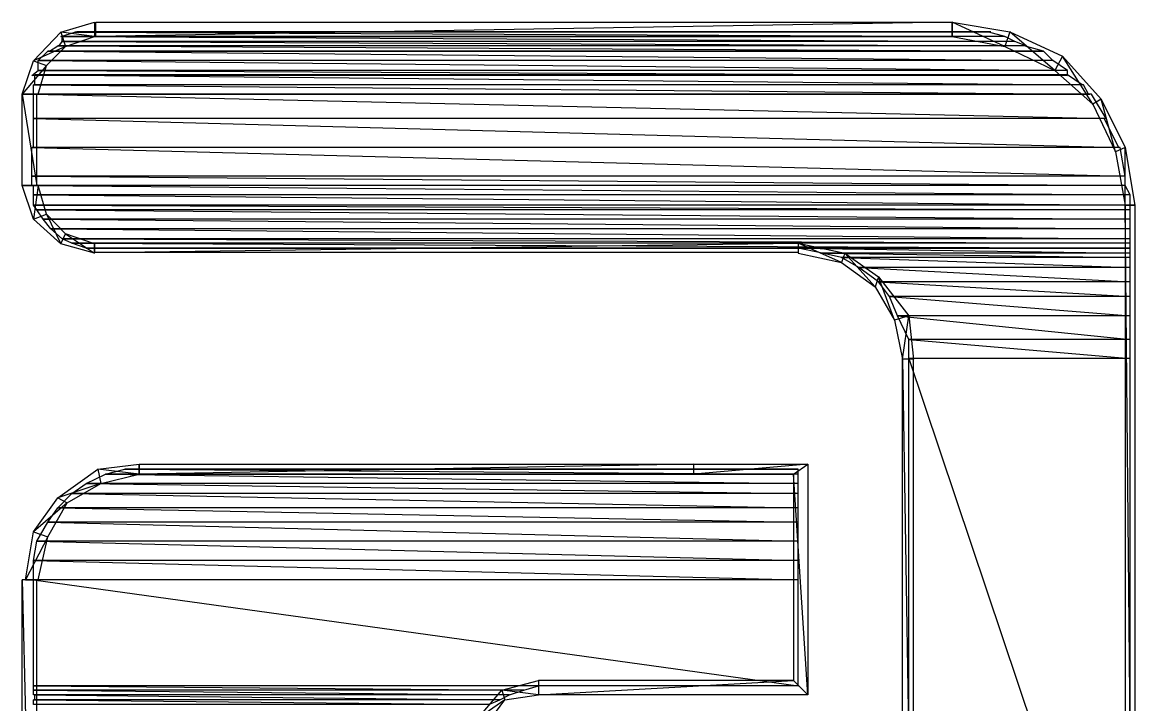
# Model space of a CAD drawing. Header units: millimetres. Extents: x 10 to 831, y 7 to 587.
# Drawn here: x 760.021 to 762.469, y 88.367 to 89.87 of the extents above; entities that cross this region are included whole.
import ezdxf

# ---------------------------------------------------------------- set-up
doc = ezdxf.new("R2010")
doc.units = ezdxf.units.MM
doc.layers.get('0').update_dxf_attribs({"linetype": 'CONTINUOUS'})

msp = doc.modelspace()

# ---------------------------------------------------------------- linework, layer by layer
at = {"color": 0}
for p, q in [((760.106, 89.8483), (760.18, 89.8701)), ((760.106, 89.8483), (760.18, 89.8701)), ((760.18, 89.8701), (760.18, 89.8384)), ((760.18, 89.8701), (760.18, 89.8384)), ((762.067, 89.8701), (760.183, 89.8384)), ((762.067, 89.8701), (760.183, 89.8384)), ((760.183, 89.8384), (760.183, 89.8701)), ((762.067, 89.8701), (760.183, 89.8384)), ((762.067, 89.8701), (760.183, 89.8384)), ((760.183, 89.8384), (760.183, 89.8701)), ((760.183, 89.8701), (762.067, 89.8701)), ((762.183, 89.8165), (762.067, 89.8701)), ((762.067, 89.8701), (762.194, 89.8493)), ((762.183, 89.8165), (762.067, 89.8701)), ((762.067, 89.8701), (762.067, 89.8384)), ((762.183, 89.8165), (762.067, 89.8701)), ((762.067, 89.8701), (762.194, 89.8493)), ((762.183, 89.8165), (762.067, 89.8701)), ((762.067, 89.8701), (762.067, 89.8384)), ((762.067, 89.8384), (762.067, 89.8701)), ((762.067, 89.8384), (762.067, 89.8701)), ((760.046, 89.7848), (760.106, 89.8483)), ((760.046, 89.7848), (760.106, 89.8483)), ((760.106, 89.8384), (760.137, 89.8483)), ((760.18, 89.8384), (760.106, 89.8483)), ((760.18, 89.8384), (760.106, 89.8483)), ((760.106, 89.8483), (760.116, 89.8165)), ((760.106, 89.8483), (760.116, 89.8165)), ((760.18, 89.8384), (760.106, 89.8483)), ((760.18, 89.8384), (760.106, 89.8483)), ((760.106, 89.8483), (760.116, 89.8165)), ((760.106, 89.8483), (760.116, 89.8165)), ((762.148, 89.8483), (760.137, 89.8483)), ((760.137, 89.8483), (762.183, 89.8384)), ((760.137, 89.8483), (762.183, 89.8384)), ((762.148, 89.8483), (760.137, 89.8483)), ((760.137, 89.8483), (762.183, 89.8384)), ((760.137, 89.8483), (762.183, 89.8384)), ((762.152, 89.8493), (760.141, 89.8493)), ((762.152, 89.8493), (760.141, 89.8493)), ((760.141, 89.8493), (760.151, 89.8493)), ((762.141, 89.8493), (760.151, 89.8493)), ((762.141, 89.8493), (760.151, 89.8493)), ((760.151, 89.8493), (760.166, 89.8493)), ((762.145, 89.8493), (760.151, 89.8493)), ((760.151, 89.8493), (762.152, 89.8493)), ((760.151, 89.8493), (762.152, 89.8493)), ((762.145, 89.8493), (760.151, 89.8493)), ((760.151, 89.8493), (762.152, 89.8493)), ((760.151, 89.8493), (762.152, 89.8493)), ((762.102, 89.8493), (760.166, 89.8493)), ((762.102, 89.8493), (760.166, 89.8493)), ((760.166, 89.8493), (760.187, 89.8493)), ((762.099, 89.8493), (760.166, 89.8493)), ((760.166, 89.8493), (762.141, 89.8493)), ((760.166, 89.8493), (762.141, 89.8493)), ((762.099, 89.8493), (760.166, 89.8493)), ((760.166, 89.8493), (762.141, 89.8493)), ((760.166, 89.8493), (762.141, 89.8493)), ((762.071, 89.8493), (760.187, 89.8493)), ((760.187, 89.8493), (762.102, 89.8493)), ((760.187, 89.8493), (762.102, 89.8493)), ((762.071, 89.8493), (760.187, 89.8493)), ((760.187, 89.8493), (762.102, 89.8493)), ((760.187, 89.8493), (762.102, 89.8493)), ((762.102, 89.8493), (762.071, 89.8493)), ((762.102, 89.8493), (762.071, 89.8493)), ((762.141, 89.8493), (762.099, 89.8493)), ((762.141, 89.8493), (762.099, 89.8493)), ((762.152, 89.8493), (762.145, 89.8493)), ((762.152, 89.8493), (762.145, 89.8493)), ((762.183, 89.8384), (762.148, 89.8483)), ((762.183, 89.8384), (762.148, 89.8483)), ((762.194, 89.8493), (762.183, 89.8165)), ((762.194, 89.8493), (762.183, 89.8165)), ((762.194, 89.8493), (762.183, 89.8165)), ((762.194, 89.8493), (762.183, 89.8165)), ((762.293, 89.764), (762.194, 89.8493)), ((762.194, 89.8493), (762.31, 89.7957)), ((762.293, 89.764), (762.194, 89.8493)), ((762.293, 89.764), (762.194, 89.8493)), ((762.194, 89.8493), (762.31, 89.7957)), ((762.293, 89.764), (762.194, 89.8493)), ((760.081, 89.8066), (760.099, 89.8179)), ((760.081, 89.8066), (760.099, 89.8179)), ((762.226, 89.8179), (760.099, 89.8179)), ((760.099, 89.8179), (762.268, 89.8066)), ((760.099, 89.8179), (762.268, 89.8066)), ((762.226, 89.8179), (760.099, 89.8179)), ((760.099, 89.8179), (762.268, 89.8066)), ((760.099, 89.8179), (762.268, 89.8066)), ((760.102, 89.8179), (760.109, 89.8275)), ((762.229, 89.8179), (760.102, 89.8179)), ((762.229, 89.8179), (760.102, 89.8179)), ((762.183, 89.8384), (760.106, 89.8384)), ((762.183, 89.8384), (760.106, 89.8384)), ((762.183, 89.8384), (760.109, 89.8384)), ((760.109, 89.8384), (762.205, 89.8275)), ((760.109, 89.8384), (762.205, 89.8275)), ((762.183, 89.8384), (760.109, 89.8384)), ((760.109, 89.8384), (762.205, 89.8275)), ((760.109, 89.8384), (762.205, 89.8275)), ((760.109, 89.8275), (760.109, 89.8384)), ((762.205, 89.8275), (760.109, 89.8275)), ((762.205, 89.8275), (760.109, 89.8275)), ((762.205, 89.8275), (760.109, 89.8275)), ((760.109, 89.8275), (762.229, 89.8179)), ((760.109, 89.8275), (762.229, 89.8179)), ((762.205, 89.8275), (760.109, 89.8275)), ((760.109, 89.8275), (762.229, 89.8179)), ((760.109, 89.8275), (762.229, 89.8179)), ((760.116, 89.8165), (760.18, 89.8384)), ((760.116, 89.8165), (760.18, 89.8384)), ((760.183, 89.8384), (762.067, 89.8384)), ((760.183, 89.8384), (762.067, 89.8384)), ((762.067, 89.8384), (762.183, 89.8165)), ((762.205, 89.8275), (762.183, 89.8384)), ((762.205, 89.8275), (762.183, 89.8384)), ((762.229, 89.8179), (762.205, 89.8275)), ((762.229, 89.8179), (762.205, 89.8275)), ((762.268, 89.8066), (762.226, 89.8179)), ((762.268, 89.8066), (762.226, 89.8179)), ((760.116, 89.8165), (760.046, 89.7848)), ((760.116, 89.8165), (760.046, 89.7848)), ((760.116, 89.8165), (760.046, 89.7848)), ((760.116, 89.8165), (760.046, 89.7848)), ((760.056, 89.7862), (760.077, 89.8066)), ((760.074, 89.7749), (760.116, 89.8165)), ((760.074, 89.7749), (760.116, 89.8165)), ((762.268, 89.8066), (760.077, 89.8066)), ((760.077, 89.8066), (762.289, 89.7862)), ((760.077, 89.8066), (762.289, 89.7862)), ((762.268, 89.8066), (760.077, 89.8066)), ((760.077, 89.8066), (762.289, 89.7862)), ((760.077, 89.8066), (762.289, 89.7862)), ((762.268, 89.8066), (760.081, 89.8066)), ((762.268, 89.8066), (760.081, 89.8066)), ((760.081, 89.8066), (762.268, 89.8066)), ((760.081, 89.8066), (762.268, 89.8066)), ((762.268, 89.8066), (760.081, 89.8066)), ((762.268, 89.8066), (760.081, 89.8066)), ((760.081, 89.8066), (762.268, 89.8066)), ((760.081, 89.8066), (762.268, 89.8066)), ((762.268, 89.8066), (760.081, 89.8066)), ((762.183, 89.8165), (762.293, 89.764)), ((762.183, 89.8165), (762.293, 89.764)), ((762.268, 89.8066), (762.268, 89.8066)), ((762.268, 89.8066), (762.268, 89.8066)), ((762.289, 89.7862), (762.268, 89.8066)), ((762.289, 89.7862), (762.268, 89.8066)), ((762.31, 89.7957), (762.293, 89.764)), ((762.31, 89.7957), (762.293, 89.764)), ((762.31, 89.7957), (762.293, 89.764)), ((762.31, 89.7957), (762.293, 89.764)), ((762.377, 89.6895), (762.31, 89.7957)), ((762.31, 89.7957), (762.395, 89.7008)), ((762.377, 89.6895), (762.31, 89.7957)), ((762.377, 89.6895), (762.31, 89.7957)), ((762.31, 89.7957), (762.395, 89.7008)), ((762.377, 89.6895), (762.31, 89.7957)), ((760.021, 89.7117), (760.046, 89.7848)), ((760.021, 89.7117), (760.046, 89.7848)), ((760.074, 89.7749), (760.021, 89.7117)), ((760.074, 89.7749), (760.021, 89.7117)), ((760.074, 89.7749), (760.021, 89.7117)), ((760.074, 89.7749), (760.021, 89.7117)), ((760.046, 89.7848), (760.074, 89.7749)), ((760.046, 89.7848), (760.074, 89.7749)), ((760.046, 89.7848), (760.074, 89.7749)), ((760.046, 89.7848), (760.074, 89.7749)), ((762.289, 89.7862), (760.056, 89.7862)), ((762.289, 89.7862), (760.056, 89.7862)), ((762.289, 89.7862), (760.056, 89.7862)), ((760.056, 89.7862), (762.321, 89.764)), ((760.056, 89.7862), (762.321, 89.764)), ((762.289, 89.7862), (760.056, 89.7862)), ((760.056, 89.7862), (762.321, 89.764)), ((760.056, 89.7862), (762.321, 89.764)), ((760.056, 89.764), (760.056, 89.7862)), ((760.056, 89.7117), (760.074, 89.7749)), ((762.321, 89.764), (762.289, 89.7862)), ((762.321, 89.764), (762.289, 89.7862)), ((760.042, 89.753), (760.056, 89.764)), ((762.321, 89.753), (760.042, 89.753)), ((762.321, 89.753), (760.042, 89.753)), ((762.321, 89.7544), (760.049, 89.7544)), ((760.049, 89.7544), (762.353, 89.7322)), ((760.049, 89.7544), (762.353, 89.7322)), ((762.321, 89.7544), (760.049, 89.7544)), ((760.049, 89.7544), (762.353, 89.7322)), ((760.049, 89.7544), (762.353, 89.7322)), ((760.049, 89.7322), (760.049, 89.7544)), ((762.321, 89.764), (760.056, 89.764)), ((762.321, 89.764), (760.056, 89.764)), ((762.321, 89.764), (760.056, 89.764)), ((760.056, 89.764), (762.321, 89.753)), ((760.056, 89.764), (762.321, 89.753)), ((762.321, 89.764), (760.056, 89.764)), ((760.056, 89.764), (762.321, 89.753)), ((760.056, 89.764), (762.321, 89.753)), ((762.293, 89.764), (762.377, 89.6895)), ((762.293, 89.764), (762.377, 89.6895)), ((762.321, 89.753), (762.321, 89.764)), ((762.321, 89.753), (762.321, 89.764)), ((762.353, 89.7322), (762.321, 89.7544)), ((762.353, 89.7322), (762.321, 89.7544)), ((762.356, 89.7322), (760.046, 89.7322)), ((760.046, 89.7322), (762.367, 89.7117)), ((760.046, 89.7322), (762.367, 89.7117)), ((762.356, 89.7322), (760.046, 89.7322)), ((760.046, 89.7322), (762.367, 89.7117)), ((760.046, 89.7322), (762.367, 89.7117)), ((760.046, 89.7117), (760.046, 89.7322)), ((762.353, 89.7322), (760.049, 89.7322)), ((762.353, 89.7322), (760.049, 89.7322)), ((762.367, 89.7117), (762.356, 89.7322)), ((762.367, 89.7117), (762.356, 89.7322)), ((760.021, 89.7117), (760.056, 89.7117)), ((760.021, 89.7117), (760.056, 89.7117)), ((760.053, 89.7117), (760.021, 89.7117)), ((760.021, 89.7117), (760.053, 89.5103)), ((760.021, 89.7117), (760.053, 89.5103)), ((760.053, 89.7117), (760.021, 89.7117)), ((760.021, 89.7117), (760.053, 89.5103)), ((760.021, 89.7117), (760.053, 89.5103)), ((760.021, 89.5103), (760.021, 89.7117)), ((762.37, 89.7117), (760.042, 89.7117)), ((760.042, 89.7117), (762.37, 89.7117)), ((762.37, 89.7117), (760.042, 89.7117)), ((760.042, 89.7117), (762.363, 89.7117)), ((762.37, 89.7117), (760.042, 89.7117)), ((760.042, 89.7117), (762.37, 89.7117)), ((762.37, 89.7117), (760.042, 89.7117)), ((760.042, 89.7117), (762.363, 89.7117)), ((762.367, 89.7117), (760.046, 89.7117)), ((762.367, 89.7117), (760.046, 89.7117)), ((762.374, 89.7117), (760.046, 89.7117)), ((760.046, 89.7117), (762.406, 89.6578)), ((760.046, 89.7117), (762.406, 89.6578)), ((762.374, 89.7117), (760.046, 89.7117)), ((760.046, 89.7117), (762.406, 89.6578)), ((760.046, 89.7117), (762.406, 89.6578)), ((760.046, 89.6578), (760.046, 89.7117)), ((760.053, 89.5103), (760.053, 89.7117)), ((760.053, 89.5103), (760.053, 89.7117)), ((762.363, 89.7117), (762.37, 89.7117)), ((762.37, 89.7117), (762.37, 89.7117)), ((762.37, 89.7117), (762.37, 89.7117)), ((762.406, 89.6578), (762.374, 89.7117)), ((762.406, 89.6578), (762.374, 89.7117)), ((762.395, 89.7008), (762.377, 89.6895)), ((762.395, 89.7008), (762.377, 89.6895)), ((762.395, 89.7008), (762.377, 89.6895)), ((762.395, 89.7008), (762.377, 89.6895)), ((762.427, 89.5847), (762.395, 89.7008)), ((762.395, 89.7008), (762.448, 89.5946)), ((762.427, 89.5847), (762.395, 89.7008)), ((762.427, 89.5847), (762.395, 89.7008)), ((762.395, 89.7008), (762.448, 89.5946)), ((762.427, 89.5847), (762.395, 89.7008)), ((762.377, 89.6895), (762.427, 89.5847)), ((762.377, 89.6895), (762.427, 89.5847)), ((762.406, 89.6578), (760.046, 89.6578)), ((762.406, 89.6578), (760.046, 89.6578)), ((762.402, 89.6578), (760.046, 89.6578)), ((760.046, 89.6578), (762.434, 89.5946)), ((760.046, 89.6578), (762.434, 89.5946)), ((762.402, 89.6578), (760.046, 89.6578)), ((760.046, 89.6578), (762.434, 89.5946)), ((760.046, 89.6578), (762.434, 89.5946)), ((760.046, 89.5946), (760.046, 89.6578)), ((762.434, 89.5946), (762.402, 89.6578)), ((762.434, 89.5946), (762.402, 89.6578)), ((762.437, 89.5946), (760.042, 89.5946)), ((760.042, 89.5946), (762.448, 89.5311)), ((760.042, 89.5946), (762.448, 89.5311)), ((762.437, 89.5946), (760.042, 89.5946)), ((760.042, 89.5946), (762.448, 89.5311)), ((760.042, 89.5946), (762.448, 89.5311)), ((760.042, 89.5311), (760.042, 89.5946)), ((762.434, 89.5946), (760.046, 89.5946)), ((762.434, 89.5946), (760.046, 89.5946)), ((762.448, 89.5946), (762.427, 89.5847)), ((762.448, 89.5946), (762.427, 89.5847)), ((762.448, 89.5946), (762.427, 89.5847)), ((762.448, 89.5946), (762.427, 89.5847)), ((762.427, 89.5847), (762.448, 89.4676)), ((762.427, 89.5847), (762.448, 89.4676)), ((762.448, 89.5311), (762.437, 89.5946)), ((762.448, 89.5311), (762.437, 89.5946)), ((762.448, 89.4676), (762.448, 89.5946)), ((762.448, 89.5946), (762.469, 89.4676)), ((762.448, 89.4676), (762.448, 89.5946)), ((762.448, 89.4676), (762.448, 89.5946)), ((762.448, 89.5946), (762.469, 89.4676)), ((762.448, 89.4676), (762.448, 89.5946)), ((762.448, 89.5311), (760.042, 89.5311)), ((762.448, 89.5311), (760.042, 89.5311)), ((762.448, 89.5311), (760.042, 89.5311)), ((760.042, 89.5311), (762.448, 89.5103)), ((760.042, 89.5311), (762.448, 89.5103)), ((762.448, 89.5311), (760.042, 89.5311)), ((760.042, 89.5311), (762.448, 89.5103)), ((760.042, 89.5311), (762.448, 89.5103)), ((760.042, 89.5103), (760.042, 89.5311)), ((762.448, 89.5103), (762.448, 89.5311)), ((762.448, 89.5103), (762.448, 89.5311)), ((760.053, 89.5103), (760.021, 89.5103)), ((760.053, 89.5103), (760.021, 89.5103)), ((760.021, 89.5103), (760.056, 89.5103)), ((760.046, 89.4362), (760.021, 89.5103)), ((760.021, 89.5103), (760.056, 89.5103)), ((760.046, 89.4362), (760.021, 89.5103)), ((762.448, 89.5103), (760.042, 89.5103)), ((762.448, 89.5103), (760.042, 89.5103)), ((762.448, 89.5103), (760.046, 89.5103)), ((760.046, 89.5103), (762.459, 89.4898)), ((760.046, 89.5103), (762.459, 89.4898)), ((762.448, 89.5103), (760.046, 89.5103)), ((760.046, 89.5103), (762.459, 89.4898)), ((760.046, 89.5103), (762.459, 89.4898)), ((760.046, 89.4898), (760.046, 89.5103)), ((760.056, 89.5103), (760.046, 89.4362)), ((760.056, 89.5103), (760.046, 89.4362)), ((760.056, 89.5103), (760.046, 89.4362)), ((760.056, 89.5103), (760.046, 89.4362)), ((760.074, 89.4472), (760.056, 89.5103)), ((760.074, 89.4472), (760.056, 89.5103)), ((762.459, 89.4898), (762.448, 89.5103)), ((762.459, 89.4898), (762.448, 89.5103)), ((762.459, 89.4898), (760.046, 89.4898)), ((762.459, 89.4898), (760.046, 89.4898)), ((762.459, 89.4898), (760.046, 89.4898)), ((760.046, 89.4898), (762.459, 89.4676)), ((760.046, 89.4898), (762.459, 89.4676)), ((762.459, 89.4898), (760.046, 89.4898)), ((760.046, 89.4898), (762.459, 89.4676)), ((760.046, 89.4898), (762.459, 89.4676)), ((760.046, 89.4676), (760.046, 89.4898)), ((762.459, 89.4676), (762.459, 89.4898)), ((762.459, 89.4676), (762.459, 89.4898)), ((762.459, 89.4676), (760.046, 89.4676)), ((762.459, 89.4676), (760.046, 89.4676)), ((762.459, 89.4676), (760.046, 89.4676)), ((760.046, 89.4676), (762.459, 89.4567)), ((760.046, 89.4676), (762.459, 89.4567)), ((762.459, 89.4676), (760.046, 89.4676)), ((760.046, 89.4676), (762.459, 89.4567)), ((760.046, 89.4676), (762.459, 89.4567)), ((760.053, 89.4567), (760.046, 89.4676)), ((762.459, 89.4567), (760.053, 89.4567)), ((762.459, 89.4567), (760.053, 89.4567)), ((762.459, 89.4567), (760.053, 89.4567)), ((760.053, 89.4567), (762.459, 89.4362)), ((760.053, 89.4567), (762.459, 89.4362)), ((762.459, 89.4567), (760.053, 89.4567)), ((760.053, 89.4567), (762.459, 89.4362)), ((760.053, 89.4567), (762.459, 89.4362)), ((760.067, 89.4362), (760.053, 89.4567)), ((762.469, 87.1926), (762.448, 89.4676)), ((762.448, 89.4676), (762.448, 87.1926)), ((762.469, 87.1926), (762.448, 89.4676)), ((762.448, 89.4676), (762.469, 89.4676)), ((762.469, 87.1926), (762.448, 89.4676)), ((762.448, 89.4676), (762.448, 87.1926)), ((762.469, 87.1926), (762.448, 89.4676)), ((762.448, 89.4676), (762.469, 89.4676)), ((762.469, 89.4676), (762.448, 89.4676)), ((762.469, 89.4676), (762.448, 89.4676)), ((762.459, 89.4567), (762.459, 89.4676)), ((762.459, 89.4567), (762.459, 89.4676)), ((762.459, 89.4362), (762.459, 89.4567)), ((762.459, 89.4362), (762.459, 89.4567)), ((762.469, 89.4676), (762.469, 87.1926)), ((760.046, 89.4362), (760.074, 89.4472)), ((760.046, 89.4362), (760.074, 89.4472)), ((760.046, 89.4362), (760.074, 89.4472)), ((760.046, 89.4362), (760.074, 89.4472)), ((760.106, 89.3822), (760.046, 89.4362)), ((760.106, 89.3822), (760.046, 89.4362)), ((762.459, 89.4362), (760.067, 89.4362)), ((762.459, 89.4362), (760.067, 89.4362)), ((762.459, 89.4362), (760.067, 89.4362)), ((760.067, 89.4362), (762.459, 89.4154)), ((760.067, 89.4362), (762.459, 89.4154)), ((762.459, 89.4362), (760.067, 89.4362)), ((760.067, 89.4362), (762.459, 89.4154)), ((760.067, 89.4362), (762.459, 89.4154)), ((760.084, 89.4154), (760.067, 89.4362)), ((760.074, 89.4472), (760.106, 89.3822)), ((760.074, 89.4472), (760.106, 89.3822)), ((760.116, 89.4045), (760.074, 89.4472)), ((760.074, 89.4472), (760.106, 89.3822)), ((760.074, 89.4472), (760.106, 89.3822)), ((760.116, 89.4045), (760.074, 89.4472)), ((762.459, 89.4154), (762.459, 89.4362)), ((762.459, 89.4154), (762.459, 89.4362)), ((762.459, 89.4154), (760.084, 89.4154)), ((762.459, 89.4154), (760.084, 89.4154)), ((762.459, 89.4154), (760.084, 89.4154)), ((760.084, 89.4154), (762.459, 89.3932)), ((760.084, 89.4154), (762.459, 89.3932)), ((762.459, 89.4154), (760.084, 89.4154)), ((760.084, 89.4154), (762.459, 89.3932)), ((760.084, 89.4154), (762.459, 89.3932)), ((760.109, 89.3932), (760.084, 89.4154)), ((760.106, 89.3822), (760.116, 89.4045)), ((760.106, 89.3822), (760.116, 89.4045)), ((760.106, 89.3822), (760.116, 89.4045)), ((760.106, 89.3822), (760.116, 89.4045)), ((760.116, 89.4045), (760.18, 89.3618)), ((760.116, 89.4045), (760.18, 89.3618)), ((760.116, 89.4045), (760.18, 89.3618)), ((760.116, 89.4045), (760.18, 89.3618)), ((760.18, 89.3822), (760.116, 89.4045)), ((762.459, 89.3932), (762.459, 89.4154)), ((762.459, 89.3932), (762.459, 89.4154)), ((760.18, 89.3618), (760.106, 89.3822)), ((760.18, 89.3618), (760.106, 89.3822)), ((762.459, 89.3932), (760.109, 89.3932)), ((762.459, 89.3932), (760.109, 89.3932)), ((762.459, 89.3932), (760.109, 89.3932)), ((760.109, 89.3932), (762.459, 89.3837)), ((760.109, 89.3932), (762.459, 89.3837)), ((762.459, 89.3932), (760.109, 89.3932)), ((760.109, 89.3932), (762.459, 89.3837)), ((760.109, 89.3932), (762.459, 89.3837)), ((760.13, 89.3837), (760.109, 89.3932)), ((762.459, 89.3837), (760.13, 89.3837)), ((762.459, 89.3837), (760.13, 89.3837)), ((762.459, 89.3837), (760.13, 89.3837)), ((760.13, 89.3837), (762.459, 89.3727)), ((760.13, 89.3837), (762.459, 89.3727)), ((760.162, 89.3727), (760.13, 89.3837)), ((762.459, 89.3837), (760.13, 89.3837)), ((760.13, 89.3837), (762.459, 89.3727)), ((760.13, 89.3837), (762.459, 89.3727)), ((760.162, 89.3727), (760.13, 89.3837)), ((760.18, 89.3837), (760.18, 89.3632)), ((760.18, 89.3632), (761.728, 89.3837)), ((761.728, 89.3837), (760.18, 89.3837)), ((760.18, 89.3632), (761.728, 89.3837)), ((760.18, 89.3837), (760.18, 89.3632)), ((760.18, 89.3632), (761.728, 89.3837)), ((761.728, 89.3837), (760.18, 89.3837)), ((760.18, 89.3632), (761.728, 89.3837)), ((760.18, 89.3618), (760.18, 89.3822)), ((760.18, 89.3618), (760.18, 89.3822)), ((761.728, 89.3837), (761.728, 89.3632)), ((761.728, 89.3837), (761.728, 89.3632)), ((761.824, 89.341), (761.728, 89.3837)), ((761.728, 89.3837), (761.831, 89.3618)), ((761.824, 89.341), (761.728, 89.3837)), ((761.728, 89.3837), (761.728, 89.3618)), ((761.824, 89.341), (761.728, 89.3837)), ((761.728, 89.3837), (761.831, 89.3618)), ((761.824, 89.341), (761.728, 89.3837)), ((761.728, 89.3837), (761.728, 89.3618)), ((762.459, 89.3837), (762.459, 89.3932)), ((762.459, 89.3837), (762.459, 89.3932)), ((762.459, 89.3727), (762.459, 89.3837)), ((762.459, 89.3727), (762.459, 89.3837)), ((762.459, 89.3727), (760.162, 89.3727)), ((762.459, 89.3727), (760.162, 89.3727)), ((760.162, 89.3727), (760.187, 89.3727)), ((762.459, 89.3727), (760.162, 89.3727)), ((762.459, 89.3727), (760.162, 89.3727)), ((760.162, 89.3727), (760.187, 89.3727)), ((760.162, 89.3727), (762.459, 89.3727)), ((760.162, 89.3727), (762.459, 89.3727)), ((762.459, 89.3727), (760.162, 89.3727)), ((761.728, 89.3632), (760.18, 89.3632)), ((760.187, 89.3727), (762.459, 89.3727)), ((762.459, 89.3727), (761.728, 89.3727)), ((761.728, 89.3727), (762.459, 89.3618)), ((761.728, 89.3727), (762.459, 89.3618)), ((762.459, 89.3727), (761.728, 89.3727)), ((761.728, 89.3727), (762.459, 89.3618)), ((761.728, 89.3727), (762.459, 89.3618)), ((761.781, 89.3618), (761.728, 89.3727)), ((761.728, 89.3618), (761.824, 89.341)), ((762.459, 89.3618), (761.781, 89.3618)), ((762.459, 89.3618), (761.781, 89.3618)), ((762.459, 89.3618), (761.781, 89.3618)), ((761.781, 89.3618), (762.459, 89.3519)), ((761.781, 89.3618), (762.459, 89.3519)), ((762.459, 89.3618), (761.781, 89.3618)), ((761.781, 89.3618), (762.459, 89.3519)), ((761.781, 89.3618), (762.459, 89.3519)), ((761.824, 89.3519), (761.781, 89.3618)), ((761.831, 89.3618), (761.824, 89.341)), ((761.831, 89.3618), (761.824, 89.341)), ((761.831, 89.3618), (761.824, 89.341)), ((761.831, 89.3618), (761.824, 89.341)), ((761.898, 89.2874), (761.831, 89.3618)), ((761.831, 89.3618), (761.905, 89.3092)), ((761.898, 89.2874), (761.831, 89.3618)), ((761.898, 89.2874), (761.831, 89.3618)), ((761.831, 89.3618), (761.905, 89.3092)), ((761.898, 89.2874), (761.831, 89.3618)), ((762.459, 89.3727), (762.459, 89.3727)), ((762.459, 89.3727), (762.459, 89.3727)), ((762.459, 89.3618), (762.459, 89.3727)), ((762.459, 89.3618), (762.459, 89.3727)), ((762.459, 89.3519), (762.459, 89.3618)), ((762.459, 89.3519), (762.459, 89.3618)), ((762.459, 89.3519), (761.824, 89.3519)), ((762.459, 89.3519), (761.824, 89.3519)), ((762.459, 89.3519), (761.824, 89.3519)), ((761.824, 89.3519), (762.459, 89.33)), ((761.824, 89.3519), (762.459, 89.33)), ((762.459, 89.3519), (761.824, 89.3519)), ((761.824, 89.3519), (762.459, 89.33)), ((761.824, 89.3519), (762.459, 89.33)), ((761.862, 89.33), (761.824, 89.3519)), ((761.824, 89.341), (761.898, 89.2874)), ((761.824, 89.341), (761.898, 89.2874)), ((762.459, 89.33), (761.862, 89.33)), ((762.459, 89.33), (761.862, 89.33)), ((762.459, 89.33), (761.862, 89.33)), ((761.862, 89.33), (762.459, 89.2983)), ((761.862, 89.33), (762.459, 89.2983)), ((762.459, 89.33), (761.862, 89.33)), ((761.862, 89.33), (762.459, 89.2983)), ((761.862, 89.33), (762.459, 89.2983)), ((761.905, 89.2983), (761.862, 89.33)), ((762.459, 89.33), (762.459, 89.3519)), ((762.459, 89.33), (762.459, 89.3519)), ((762.459, 89.2983), (762.459, 89.33)), ((762.459, 89.2983), (762.459, 89.33)), ((761.905, 89.3092), (761.898, 89.2874)), ((761.905, 89.3092), (761.898, 89.2874)), ((761.905, 89.3092), (761.898, 89.2874)), ((761.905, 89.3092), (761.898, 89.2874)), ((761.94, 89.2143), (761.905, 89.3092)), ((761.905, 89.3092), (761.972, 89.2239)), ((761.94, 89.2143), (761.905, 89.3092)), ((761.94, 89.2143), (761.905, 89.3092)), ((761.905, 89.3092), (761.972, 89.2239)), ((761.94, 89.2143), (761.905, 89.3092)), ((761.898, 89.2874), (761.94, 89.2143)), ((761.898, 89.2874), (761.94, 89.2143)), ((762.459, 89.2983), (761.905, 89.2983)), ((762.459, 89.2983), (761.905, 89.2983)), ((762.459, 89.2983), (761.905, 89.2983)), ((761.905, 89.2983), (762.459, 89.2665)), ((761.905, 89.2983), (762.459, 89.2665)), ((762.459, 89.2983), (761.905, 89.2983)), ((761.905, 89.2983), (762.459, 89.2665)), ((761.905, 89.2983), (762.459, 89.2665)), ((761.929, 89.2665), (761.905, 89.2983)), ((762.459, 89.2665), (762.459, 89.2983)), ((762.459, 89.2665), (762.459, 89.2983)), ((762.459, 89.2665), (761.929, 89.2665)), ((762.459, 89.2665), (761.929, 89.2665)), ((762.459, 89.2665), (761.929, 89.2665)), ((761.929, 89.2665), (762.459, 89.2239)), ((761.929, 89.2665), (762.459, 89.2239)), ((762.459, 89.2665), (761.929, 89.2665)), ((761.929, 89.2665), (762.459, 89.2239)), ((761.929, 89.2665), (762.459, 89.2239)), ((761.947, 89.2239), (761.929, 89.2665)), ((762.459, 89.2239), (762.459, 89.2665)), ((762.459, 89.2239), (762.459, 89.2665)), ((761.972, 89.2239), (761.94, 89.2143)), ((761.972, 89.2239), (761.94, 89.2143)), ((761.972, 89.2239), (761.94, 89.2143)), ((761.972, 89.2239), (761.94, 89.2143)), ((761.94, 89.2143), (761.958, 89.1286)), ((761.94, 89.2143), (761.958, 89.1286)), ((762.459, 89.2239), (761.947, 89.2239)), ((762.459, 89.2239), (761.947, 89.2239)), ((762.459, 89.2239), (761.947, 89.2239)), ((761.947, 89.2239), (762.459, 89.1716)), ((761.947, 89.2239), (762.459, 89.1716)), ((762.459, 89.2239), (761.947, 89.2239)), ((761.947, 89.2239), (762.459, 89.1716)), ((761.947, 89.2239), (762.459, 89.1716)), ((761.972, 89.1716), (761.947, 89.2239)), ((761.958, 89.1286), (761.972, 89.2239)), ((761.958, 89.1286), (761.972, 89.2239)), ((761.958, 89.1286), (761.972, 89.2239)), ((761.958, 89.1286), (761.972, 89.2239)), ((761.972, 89.2239), (761.982, 89.1286)), ((761.972, 89.2239), (761.982, 89.1286)), ((762.459, 89.1716), (762.459, 89.2239)), ((762.459, 89.1716), (762.459, 89.2239)), ((762.459, 89.1716), (761.972, 89.1716)), ((762.459, 89.1716), (761.972, 89.1716)), ((762.459, 89.1716), (761.972, 89.1716)), ((761.972, 89.1716), (762.459, 89.13)), ((761.972, 89.1716), (762.459, 89.13)), ((762.459, 89.1716), (761.972, 89.1716)), ((761.972, 89.1716), (762.459, 89.13)), ((761.972, 89.1716), (762.459, 89.13)), ((761.972, 89.13), (761.972, 89.1716)), ((762.459, 89.13), (762.459, 89.1716)), ((762.459, 89.13), (762.459, 89.1716)), ((761.982, 89.1286), (761.958, 89.1286)), ((761.982, 89.1286), (761.958, 89.1286)), ((761.982, 89.1286), (761.958, 89.1286)), ((761.958, 89.1286), (761.982, 87.679)), ((761.958, 89.1286), (761.982, 87.679)), ((761.982, 89.1286), (761.958, 89.1286)), ((761.958, 89.1286), (761.982, 87.679)), ((761.958, 89.1286), (761.982, 87.679)), ((761.958, 87.679), (761.958, 89.1286)), ((762.459, 89.13), (761.972, 89.13)), ((762.459, 89.13), (761.972, 89.13)), ((762.459, 89.13), (761.972, 89.13)), ((761.972, 89.13), (762.459, 87.679)), ((761.972, 89.13), (762.459, 87.679)), ((762.459, 89.13), (761.972, 89.13)), ((761.972, 89.13), (762.459, 87.679)), ((761.972, 89.13), (762.459, 87.679)), ((761.972, 87.679), (761.972, 89.13)), ((761.982, 87.679), (761.982, 89.1286)), ((761.982, 87.679), (761.982, 89.1286)), ((762.459, 87.679), (762.459, 89.13)), ((762.459, 87.679), (762.459, 89.13)), ((760.187, 88.8862), (760.278, 88.8972)), ((760.187, 88.8862), (760.278, 88.8972)), ((761.499, 88.8972), (760.278, 88.8753)), ((761.499, 88.8972), (760.278, 88.8753)), ((760.278, 88.8753), (760.278, 88.8972)), ((761.499, 88.8972), (760.278, 88.8753)), ((761.499, 88.8972), (760.278, 88.8753)), ((760.278, 88.8753), (760.278, 88.8972)), ((760.278, 88.8972), (761.499, 88.8972)), ((760.278, 88.8972), (760.278, 88.8753)), ((760.278, 88.8972), (760.278, 88.8753)), ((761.75, 88.8972), (761.499, 88.8753)), ((761.75, 88.8972), (761.499, 88.8753)), ((761.499, 88.8753), (761.499, 88.8972)), ((761.499, 88.8972), (761.75, 88.8972)), ((761.499, 88.8753), (761.499, 88.8972)), ((761.75, 88.8972), (761.499, 88.8753)), ((761.75, 88.8972), (761.499, 88.8753)), ((761.499, 88.8753), (761.499, 88.8972)), ((761.499, 88.8972), (761.75, 88.8972)), ((761.499, 88.8753), (761.499, 88.8972)), ((761.718, 88.8753), (761.75, 88.8972)), ((761.718, 88.8753), (761.75, 88.8972)), ((761.718, 88.8753), (761.75, 88.8972)), ((761.718, 88.8753), (761.75, 88.8972)), ((761.75, 88.8972), (761.75, 88.3888)), ((761.75, 88.8972), (761.75, 88.3888)), ((760.099, 88.8227), (760.187, 88.8862)), ((760.099, 88.8227), (760.187, 88.8862)), ((760.162, 88.8545), (760.204, 88.8753)), ((760.278, 88.8753), (760.187, 88.8862)), ((760.278, 88.8753), (760.187, 88.8862)), ((760.187, 88.8862), (760.194, 88.8545)), ((760.187, 88.8862), (760.194, 88.8545)), ((760.278, 88.8753), (760.187, 88.8862)), ((760.278, 88.8753), (760.187, 88.8862)), ((760.187, 88.8862), (760.194, 88.8545)), ((760.187, 88.8862), (760.194, 88.8545)), ((760.194, 88.8545), (760.278, 88.8753)), ((760.194, 88.8545), (760.278, 88.8753)), ((760.204, 88.8753), (760.247, 88.8862)), ((761.728, 88.8753), (760.204, 88.8753)), ((761.728, 88.8753), (760.204, 88.8753)), ((761.728, 88.8753), (760.204, 88.8753)), ((760.204, 88.8753), (761.728, 88.8545)), ((760.204, 88.8753), (761.728, 88.8545)), ((761.728, 88.8753), (760.204, 88.8753)), ((760.204, 88.8753), (761.728, 88.8545)), ((760.204, 88.8753), (761.728, 88.8545)), ((761.728, 88.8862), (760.247, 88.8862)), ((761.728, 88.8862), (760.247, 88.8862)), ((760.247, 88.8862), (760.278, 88.8862)), ((761.728, 88.8862), (760.247, 88.8862)), ((760.247, 88.8862), (761.728, 88.8753)), ((760.247, 88.8862), (761.728, 88.8753)), ((761.728, 88.8862), (760.247, 88.8862)), ((760.247, 88.8862), (761.728, 88.8753)), ((760.247, 88.8862), (761.728, 88.8753)), ((761.728, 88.8862), (760.278, 88.8862)), ((760.278, 88.8862), (761.728, 88.8862)), ((760.278, 88.8862), (761.728, 88.8862)), ((761.728, 88.8862), (760.278, 88.8862)), ((760.278, 88.8862), (761.728, 88.8862)), ((760.278, 88.8862), (761.728, 88.8862)), ((760.278, 88.8753), (761.499, 88.8753)), ((760.278, 88.8753), (761.499, 88.8753)), ((761.499, 88.8753), (761.718, 88.8753)), ((761.499, 88.8753), (761.718, 88.8753)), ((761.75, 88.3888), (761.718, 88.8753)), ((761.718, 88.8753), (761.718, 88.4206)), ((761.75, 88.3888), (761.718, 88.8753)), ((761.75, 88.3888), (761.718, 88.8753)), ((761.718, 88.8753), (761.718, 88.4206)), ((761.75, 88.3888), (761.718, 88.8753)), ((761.728, 88.8753), (761.728, 88.8862)), ((761.728, 88.8753), (761.728, 88.8862)), ((761.728, 88.8545), (761.728, 88.8753)), ((761.728, 88.8545), (761.728, 88.8753)), ((760.194, 88.8545), (760.099, 88.8227)), ((760.194, 88.8545), (760.099, 88.8227)), ((760.194, 88.8545), (760.099, 88.8227)), ((760.194, 88.8545), (760.099, 88.8227)), ((760.12, 88.8118), (760.194, 88.8545)), ((760.12, 88.8118), (760.194, 88.8545)), ((760.13, 88.8326), (760.162, 88.8545)), ((761.728, 88.8545), (760.162, 88.8545)), ((761.728, 88.8545), (760.162, 88.8545)), ((761.728, 88.8545), (760.162, 88.8545)), ((760.162, 88.8545), (761.728, 88.8326)), ((760.162, 88.8545), (761.728, 88.8326)), ((761.728, 88.8545), (760.162, 88.8545)), ((760.162, 88.8545), (761.728, 88.8326)), ((760.162, 88.8545), (761.728, 88.8326)), ((761.728, 88.8326), (761.728, 88.8545)), ((761.728, 88.8326), (761.728, 88.8545)), ((760.046, 88.7483), (760.099, 88.8227)), ((760.046, 88.7483), (760.099, 88.8227)), ((760.099, 88.8009), (760.13, 88.8326)), ((760.099, 88.8227), (760.12, 88.8118)), ((760.099, 88.8227), (760.12, 88.8118)), ((760.099, 88.8227), (760.12, 88.8118)), ((760.099, 88.8227), (760.12, 88.8118)), ((761.728, 88.8326), (760.13, 88.8326)), ((761.728, 88.8326), (760.13, 88.8326)), ((761.728, 88.8326), (760.13, 88.8326)), ((760.13, 88.8326), (761.728, 88.8009)), ((760.13, 88.8326), (761.728, 88.8009)), ((761.728, 88.8326), (760.13, 88.8326)), ((760.13, 88.8326), (761.728, 88.8009)), ((760.13, 88.8326), (761.728, 88.8009)), ((761.728, 88.8009), (761.728, 88.8326)), ((761.728, 88.8009), (761.728, 88.8326)), ((760.12, 88.8118), (760.046, 88.7483)), ((760.12, 88.8118), (760.046, 88.7483)), ((760.12, 88.8118), (760.046, 88.7483)), ((760.12, 88.8118), (760.046, 88.7483)), ((760.077, 88.7374), (760.12, 88.8118)), ((760.077, 88.7374), (760.12, 88.8118)), ((760.077, 88.7691), (760.099, 88.8009)), ((761.728, 88.8009), (760.099, 88.8009)), ((761.728, 88.8009), (760.099, 88.8009)), ((761.728, 88.8009), (760.099, 88.8009)), ((760.099, 88.8009), (761.728, 88.7691)), ((760.099, 88.8009), (761.728, 88.7691)), ((761.728, 88.8009), (760.099, 88.8009)), ((760.099, 88.8009), (761.728, 88.7691)), ((760.099, 88.8009), (761.728, 88.7691)), ((761.728, 88.7691), (761.728, 88.8009)), ((761.728, 88.7691), (761.728, 88.8009)), ((760.053, 88.7278), (760.077, 88.7691)), ((761.728, 88.7691), (760.077, 88.7691)), ((761.728, 88.7691), (760.077, 88.7691)), ((761.728, 88.7691), (760.077, 88.7691)), ((760.077, 88.7691), (761.728, 88.7278)), ((760.077, 88.7691), (761.728, 88.7278)), ((761.728, 88.7691), (760.077, 88.7691)), ((760.077, 88.7691), (761.728, 88.7278)), ((760.077, 88.7691), (761.728, 88.7278)), ((761.728, 88.7278), (761.728, 88.7691)), ((761.728, 88.7278), (761.728, 88.7691)), ((760.028, 88.6425), (760.046, 88.7483)), ((760.028, 88.6425), (760.046, 88.7483)), ((760.046, 88.7483), (760.077, 88.7374)), ((760.046, 88.7483), (760.077, 88.7374)), ((760.046, 88.7483), (760.077, 88.7374)), ((760.046, 88.7483), (760.077, 88.7374)), ((760.077, 88.7374), (760.028, 88.6425)), ((760.077, 88.7374), (760.028, 88.6425)), ((760.077, 88.7374), (760.028, 88.6425)), ((760.077, 88.7374), (760.028, 88.6425)), ((760.046, 88.6852), (760.053, 88.7278)), ((761.728, 88.7278), (760.053, 88.7278)), ((761.728, 88.7278), (760.053, 88.7278)), ((761.728, 88.7278), (760.053, 88.7278)), ((760.053, 88.7278), (761.728, 88.6852)), ((760.053, 88.7278), (761.728, 88.6852)), ((761.728, 88.7278), (760.053, 88.7278)), ((760.053, 88.7278), (761.728, 88.6852)), ((760.053, 88.7278), (761.728, 88.6852)), ((760.056, 88.6425), (760.077, 88.7374)), ((761.728, 88.6852), (761.728, 88.7278)), ((761.728, 88.6852), (761.728, 88.7278)), ((761.728, 88.6852), (760.046, 88.6852)), ((761.728, 88.6852), (760.046, 88.6852)), ((761.728, 88.6852), (760.046, 88.6852)), ((760.046, 88.6852), (761.728, 88.6425)), ((760.046, 88.6852), (761.728, 88.6425)), ((761.728, 88.6852), (760.046, 88.6852)), ((760.046, 88.6852), (761.728, 88.6425)), ((760.046, 88.6852), (761.728, 88.6425)), ((760.046, 88.6425), (760.046, 88.6852)), ((761.728, 88.6425), (761.728, 88.6852)), ((761.728, 88.6425), (761.728, 88.6852)), ((760.053, 88.6425), (760.021, 88.6425)), ((760.021, 88.6425), (760.053, 87.34)), ((760.021, 88.6425), (760.053, 87.34)), ((760.053, 88.6425), (760.021, 88.6425)), ((760.021, 88.6425), (760.053, 87.34)), ((760.021, 88.6425), (760.053, 87.34)), ((760.021, 87.34), (760.021, 88.6425)), ((760.028, 88.6425), (760.056, 88.6425)), ((760.028, 88.6425), (760.056, 88.6425)), ((761.728, 88.6425), (760.046, 88.6425)), ((761.728, 88.6425), (760.046, 88.6425)), ((761.728, 88.6425), (760.046, 88.6425)), ((760.046, 88.6425), (761.728, 88.4093)), ((760.046, 88.6425), (761.728, 88.4093)), ((761.728, 88.6425), (760.046, 88.6425)), ((760.046, 88.6425), (761.728, 88.4093)), ((760.046, 88.6425), (761.728, 88.4093)), ((760.046, 88.4093), (760.046, 88.6425)), ((760.053, 87.34), (760.053, 88.6425)), ((760.053, 87.34), (760.053, 88.6425)), ((761.728, 88.4093), (761.728, 88.6425)), ((761.728, 88.4093), (761.728, 88.6425)), ((761.728, 88.4093), (760.046, 88.4093)), ((761.728, 88.4093), (760.046, 88.4093)), ((761.157, 88.4093), (760.046, 88.4093)), ((760.046, 88.4093), (761.125, 88.3998)), ((760.046, 88.4093), (761.125, 88.3998)), ((761.157, 88.4093), (760.046, 88.4093)), ((760.046, 88.4093), (761.125, 88.3998)), ((760.046, 88.4093), (761.125, 88.3998)), ((760.046, 88.3998), (760.046, 88.4093)), ((761.125, 88.3998), (760.046, 88.3998)), ((761.125, 88.3998), (760.046, 88.3998)), ((761.125, 88.3998), (760.046, 88.3998)), ((760.046, 88.3998), (761.093, 88.3888)), ((760.046, 88.3998), (761.093, 88.3888)), ((761.125, 88.3998), (760.046, 88.3998)), ((760.046, 88.3998), (761.093, 88.3888)), ((760.046, 88.3998), (761.093, 88.3888)), ((760.046, 88.3888), (760.046, 88.3998)), ((761.023, 88.3363), (761.076, 88.3998)), ((761.023, 88.3363), (761.076, 88.3998)), ((761.076, 88.3998), (761.157, 88.4206)), ((761.076, 88.3998), (761.157, 88.4206)), ((761.157, 88.3888), (761.076, 88.3998)), ((761.157, 88.3888), (761.076, 88.3998)), ((761.076, 88.3998), (761.083, 88.3779)), ((761.076, 88.3998), (761.083, 88.3779)), ((761.157, 88.3888), (761.076, 88.3998)), ((761.157, 88.3888), (761.076, 88.3998)), ((761.076, 88.3998), (761.083, 88.3779)), ((761.076, 88.3998), (761.083, 88.3779)), ((761.093, 88.3888), (761.125, 88.3998)), ((761.093, 88.3888), (761.125, 88.3998)), ((761.125, 88.3998), (761.157, 88.4093)), ((761.125, 88.3998), (761.157, 88.4093)), ((761.157, 88.4206), (761.157, 88.3888)), ((761.157, 88.4206), (761.157, 88.3888)), ((761.157, 88.4206), (761.157, 88.3888)), ((761.157, 88.3888), (761.718, 88.4206)), ((761.718, 88.4206), (761.157, 88.4206)), ((761.157, 88.3888), (761.718, 88.4206)), ((761.157, 88.4206), (761.157, 88.3888)), ((761.157, 88.3888), (761.718, 88.4206)), ((761.718, 88.4206), (761.157, 88.4206)), ((761.157, 88.3888), (761.718, 88.4206)), ((761.718, 88.4206), (761.75, 88.3888)), ((761.718, 88.4206), (761.75, 88.3888)), ((761.718, 88.4206), (761.75, 88.3888)), ((761.718, 88.4206), (761.75, 88.3888)), ((761.093, 88.3888), (760.046, 88.3888)), ((761.093, 88.3888), (760.046, 88.3888)), ((761.072, 88.3779), (760.046, 88.3779)), ((760.046, 88.3779), (761.048, 88.368)), ((760.046, 88.3779), (761.048, 88.368)), ((761.072, 88.3779), (760.046, 88.3779)), ((760.046, 88.3779), (761.048, 88.368)), ((760.046, 88.3779), (761.048, 88.368)), ((760.046, 88.368), (760.046, 88.3779)), ((761.093, 88.3888), (760.049, 88.3888)), ((760.049, 88.3888), (761.072, 88.3779)), ((760.049, 88.3888), (761.072, 88.3779)), ((761.093, 88.3888), (760.049, 88.3888)), ((760.049, 88.3888), (761.072, 88.3779)), ((760.049, 88.3888), (761.072, 88.3779)), ((760.049, 88.3779), (760.049, 88.3888)), ((761.072, 88.3779), (760.049, 88.3779)), ((761.072, 88.3779), (760.049, 88.3779)), ((761.083, 88.3779), (761.023, 88.3363)), ((761.083, 88.3779), (761.023, 88.3363)), ((761.083, 88.3779), (761.023, 88.3363)), ((761.083, 88.3779), (761.023, 88.3363)), ((761.044, 88.3253), (761.083, 88.3779)), ((761.044, 88.3253), (761.083, 88.3779)), ((761.048, 88.368), (761.072, 88.3779)), ((761.048, 88.368), (761.072, 88.3779)), ((761.072, 88.3779), (761.093, 88.3888)), ((761.072, 88.3779), (761.093, 88.3888)), ((761.083, 88.3779), (761.157, 88.3888)), ((761.083, 88.3779), (761.157, 88.3888)), ((761.75, 88.3888), (761.157, 88.3888)), ((761.75, 88.3888), (761.157, 88.3888)), ((761.048, 88.368), (760.046, 88.368)), ((761.048, 88.368), (760.046, 88.368))]:
    msp.add_line(p, q, dxfattribs=at)

doc.saveas('drawing.dxf')
